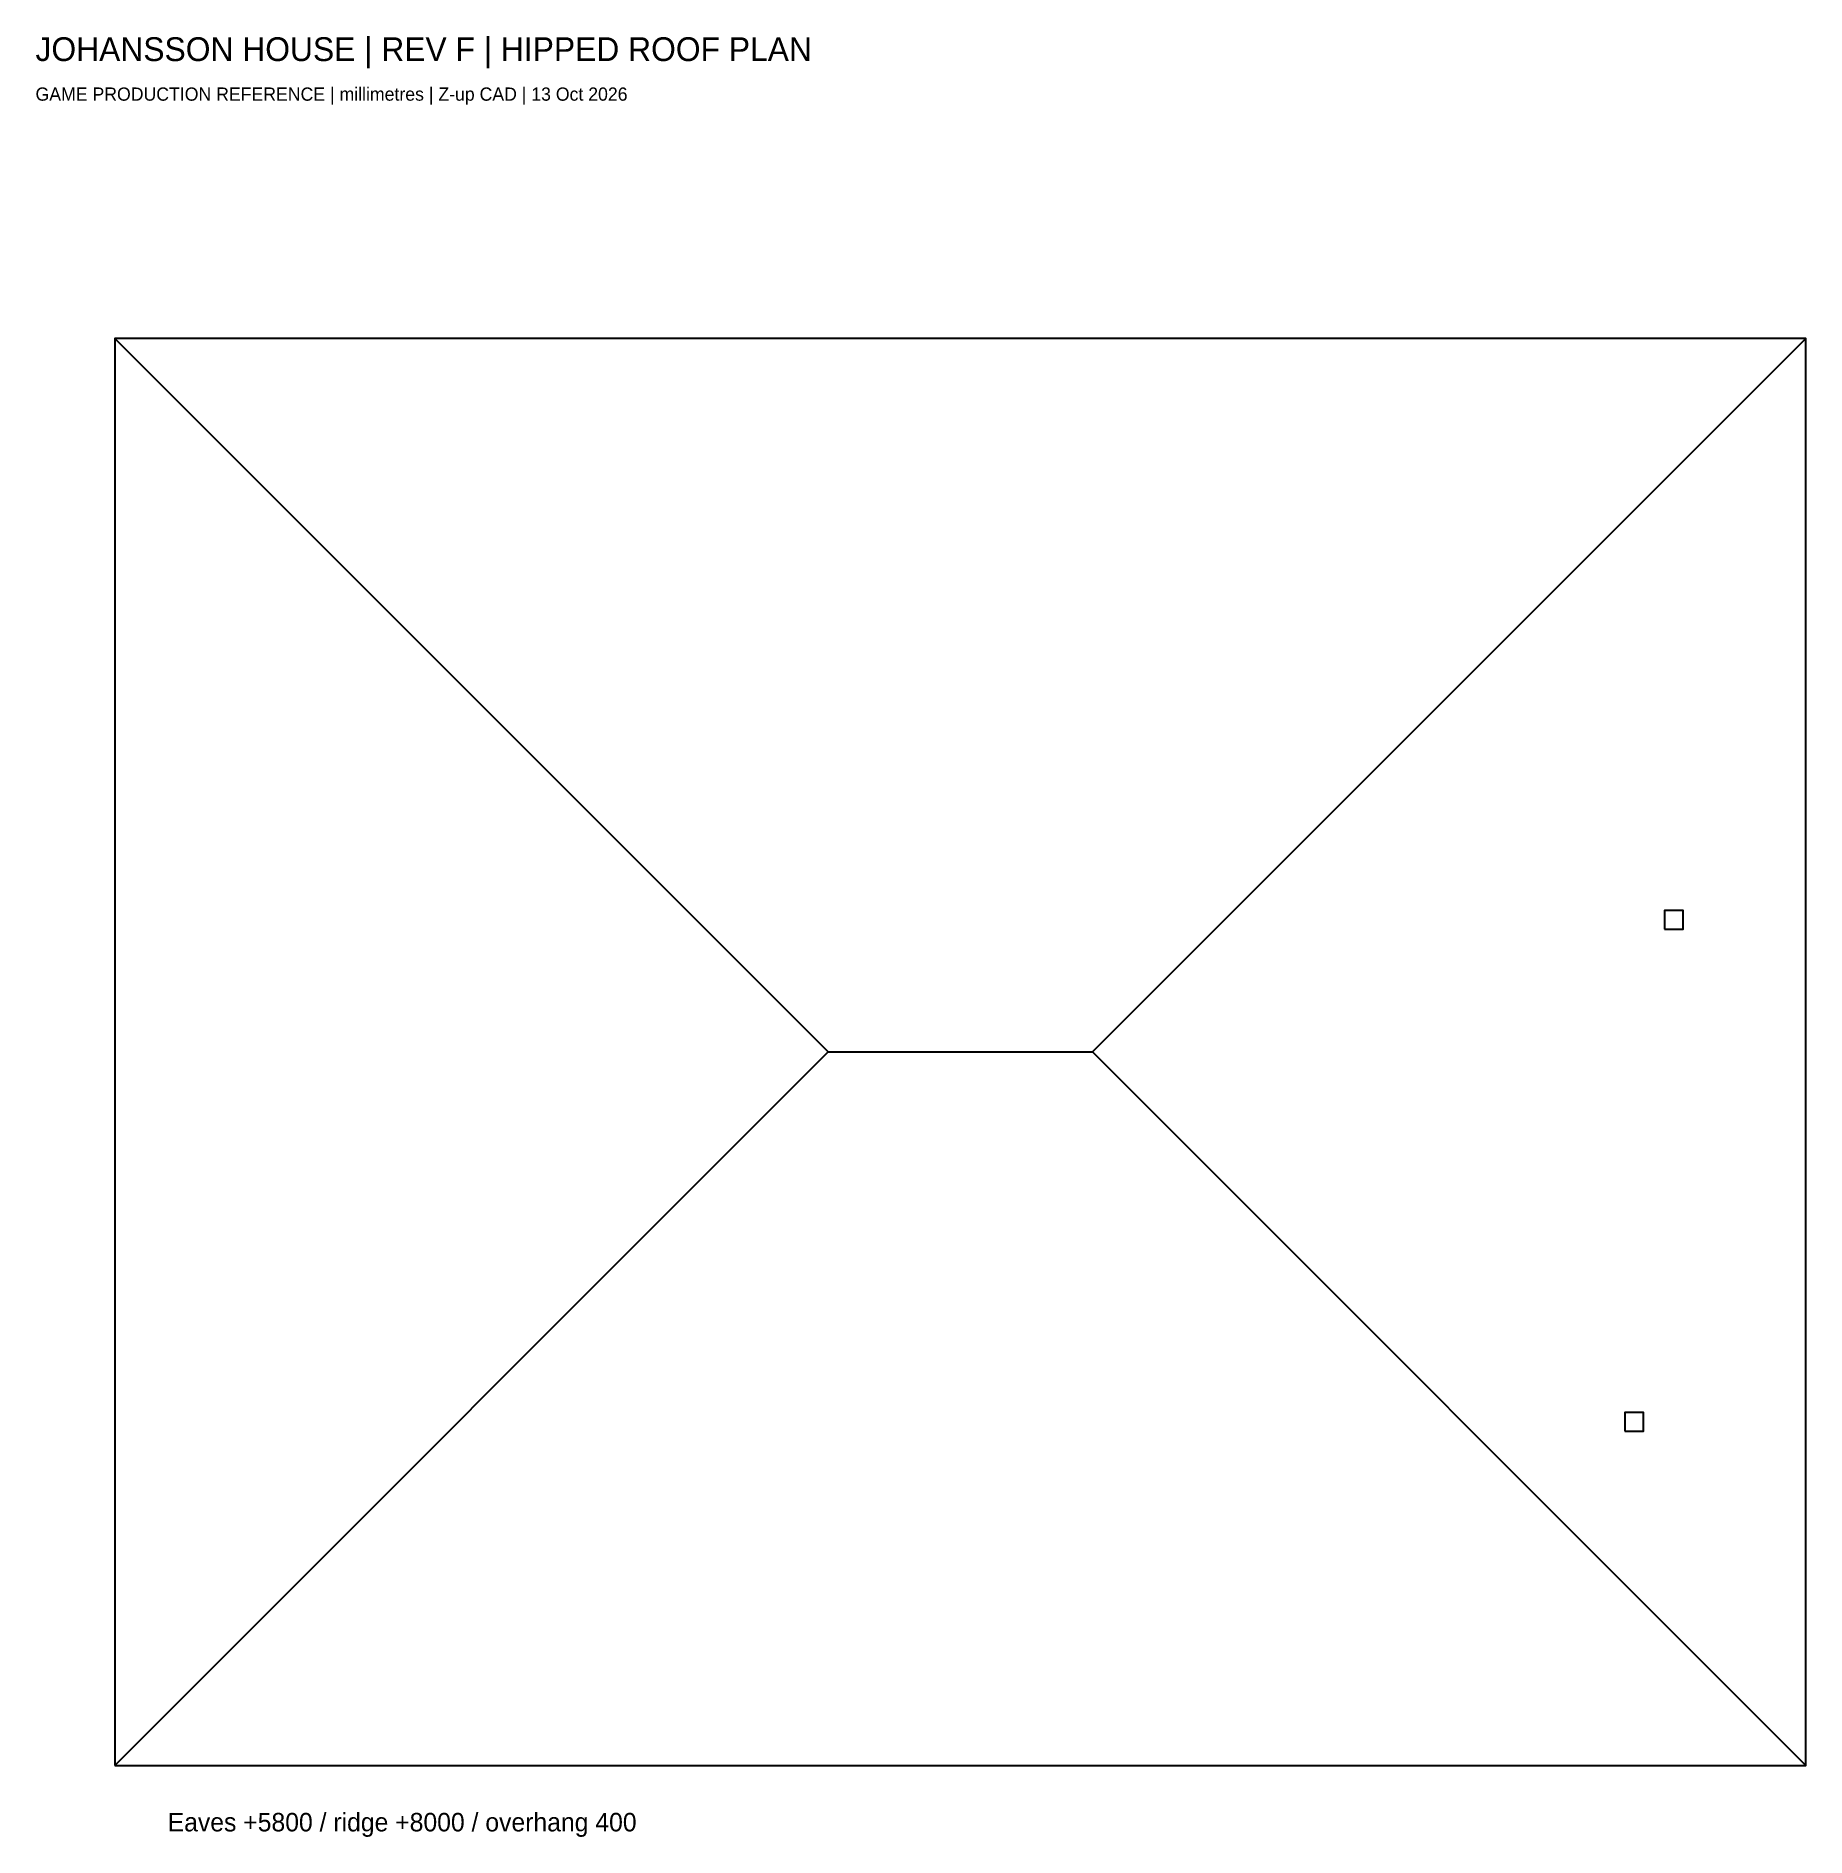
# Model space of a CAD drawing. Header units: millimetres. Extents: x -996 to 12400, y -942 to 12690.
import ezdxf

# ---------------------------------------------------------------- set-up
doc = ezdxf.new("R2010")
doc.units = ezdxf.units.MM

msp = doc.modelspace()

# ---------------------------------------------------------------- linework, layer by layer
at = {"layer": 'A-HIP-RIDGE'}
for p, q in [((-400, 10400), (5000, 5000)), ((12400, 10400), (7000, 5000)), ((-400, -400), (5000, 5000)), ((5000, 5000), (7000, 5000)), ((12400, -400), (7000, 5000))]:
    msp.add_line(p, q, dxfattribs=at)
at = {"layer": 'A-ROOF'}
msp.add_lwpolyline([(-400, -400), (12400, -400), (12400, 10400), (-400, 10400)], close=True, dxfattribs=at)
at = {"layer": 'A-ROOF-SLEEVE'}
for points in [[(11330, 5930), (11470, 5930), (11470, 6070), (11330, 6070)], [(11030, 2130), (11170, 2130), (11170, 2270), (11030, 2270)]]:
    msp.add_lwpolyline(points, close=True, dxfattribs=at)

# ---------------------------------------------------------------- texts
msp.add_text('Eaves +5800 / ridge +8000 / overhang 400', height=140).set_placement((0, -900))
at = {"layer": 'TITLE'}
for s, height, p in [('JOHANSSON HOUSE | REV F | HIPPED ROOF PLAN', 180, (-1000, 12500)), ('GAME PRODUCTION REFERENCE | millimetres | Z-up CAD | 13 Oct 2026', 100, (-1000, 12200))]:
    msp.add_text(s, height=height, dxfattribs=at).set_placement(p)

doc.saveas('drawing.dxf')
